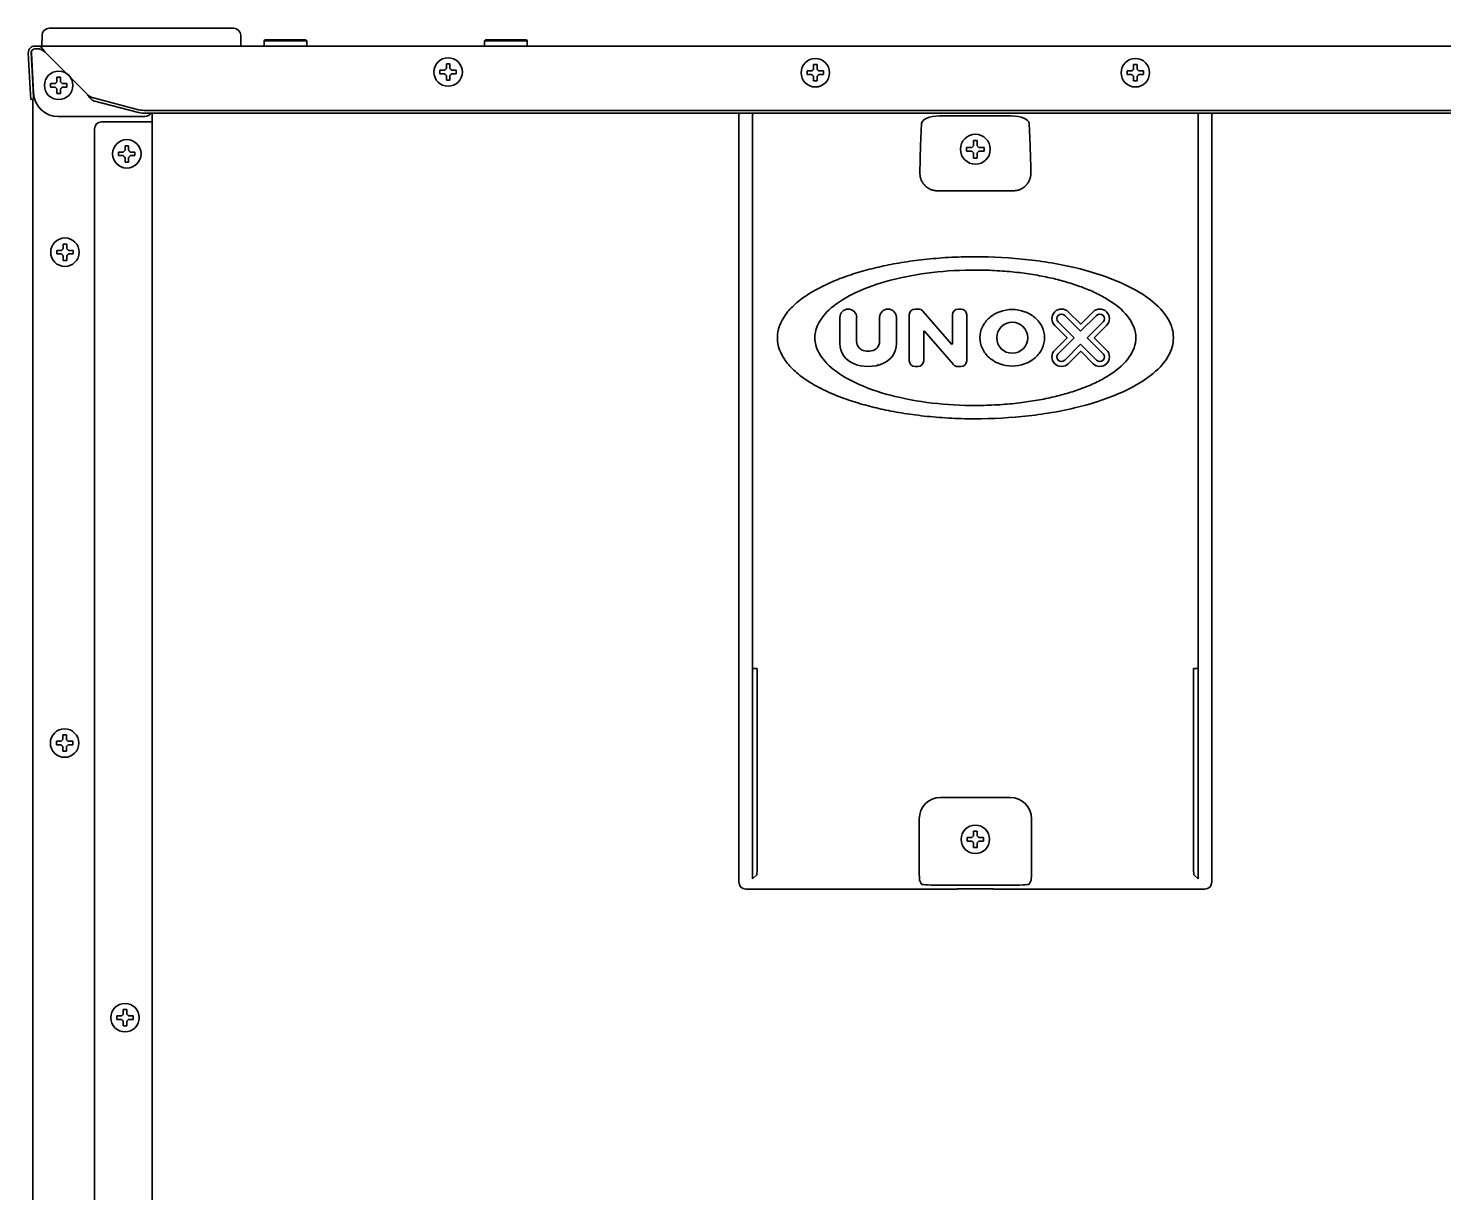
# Model space of a CAD drawing. Extents: x 6336 to 10269, y -393 to 3036.
# Drawn here: x 6336.3 to 6734.3, y 1598.2 to 1925.5 of the extents above; entities that cross this region are included whole.
import ezdxf

# ---------------------------------------------------------------- set-up
doc = ezdxf.new("R2010")
doc.units = 0
doc.header["$LTSCALE"] = 5
doc.layers.add('1', color=7, linetype='CONTINUOUS', true_color=0xffffff)

msp = doc.modelspace()

# ---------------------------------------------------------------- linework, layer by layer
at = {"layer": '1', "color": 7, "linetype": 'Continuous', "lineweight": 35}
for p, q in [((6340.07, 1920.53), (6340.13, 1923.56)), ((6342.13, 1925.53), (6347.12, 1925.53)), ((6347.12, 1925.53), (6389.02, 1925.53)), ((6389.02, 1925.53), (6394.02, 1925.53)), ((6396.02, 1923.56), (6396.07, 1920.53)), ((6336.81, 1908.52), (6336.28, 1918.63)), ((6337.07, 1918.67), (6337.6, 1908.56)), ((6337.13, 1918.67), (6337.72, 1907.37)), ((6338.07, 1920.53), (6339.07, 1920.53)), ((6339.07, 1919.73), (6338.07, 1919.73)), ((6339.34, 1920.53), (7085.8, 1920.53)), ((6341.07, 1918.73), (6352.89, 1906.91)), ((6402.82, 1922.28), (6402.57, 1922.03)), ((6414.57, 1922.03), (6402.57, 1922.03)), ((6402.57, 1922.03), (6402.57, 1920.53)), ((6414.32, 1922.28), (6402.82, 1922.28)), ((6414.57, 1922.03), (6414.32, 1922.28)), ((6414.57, 1920.53), (6414.57, 1922.03)), ((6464.82, 1922.28), (6464.57, 1922.03)), ((6476.57, 1922.03), (6464.57, 1922.03)), ((6464.57, 1922.03), (6464.57, 1920.53)), ((6476.32, 1922.28), (6464.82, 1922.28)), ((6476.57, 1922.03), (6476.32, 1922.28)), ((6476.57, 1920.53), (6476.57, 1922.03)), ((6453.82, 1915.53), (6454.32, 1915.53)), ((6454.32, 1915.53), (6454.82, 1915.53)), ((6344.32, 1911.78), (6344.82, 1911.78)), ((6344.82, 1911.78), (6345.32, 1911.78)), ((6454.32, 1910.93), (6453.82, 1910.93)), ((6454.82, 1910.93), (6454.32, 1910.93)), ((6555.27, 1913.03), (6555.27, 1913.53)), ((6555.27, 1912.53), (6555.27, 1913.03)), ((6559.87, 1913.53), (6559.87, 1913.03)), ((6559.87, 1913.03), (6559.87, 1912.53)), ((6645.27, 1913.03), (6645.27, 1913.53)), ((6645.27, 1912.53), (6645.27, 1913.03)), ((6649.87, 1913.53), (6649.87, 1913.03)), ((6649.87, 1913.03), (6649.87, 1912.53)), ((6336.96, 1905.53), (6336.81, 1908.52)), ((6337.57, 1909.15), (6337.57, 1910.18)), ((6337.6, 1908.56), (6337.76, 1905.57)), ((6344.82, 1907.18), (6344.32, 1907.18)), ((6345.32, 1907.18), (6344.82, 1907.18)), ((6337.76, 1905.57), (6336.96, 1905.53)), ((6337.57, 1374.13), (6337.57, 1905.55)), ((6354.56, 1905.94), (6367.3, 1902.64)), ((6367.3, 1901.87), (6354.56, 1905.17)), ((6369.42, 1902.42), (7055.73, 1902.42)), ((6344.7, 1900.73), (6369.08, 1900.73)), ((6356.87, 1899.23), (6370.07, 1899.23)), ((6369.42, 1901.64), (7055.73, 1901.64)), ((6371.07, 1899.23), (6370.07, 1899.23)), ((6371.07, 1901.64), (6371.07, 1394.53)), ((6536.07, 1901.64), (6536.07, 1685.52)), ((6539.92, 1901.64), (6539.92, 1745.59)), ((6587.17, 1892.57), (6587.47, 1898.77)), ((6612.68, 1900.91), (6592.47, 1900.91)), ((6617.68, 1898.77), (6617.97, 1892.57)), ((6665.23, 1901.64), (6665.23, 1745.59)), ((6669.07, 1901.64), (6669.07, 1685.52)), ((6354.87, 1396.53), (6354.87, 1897.23)), ((6363.47, 1892.53), (6363.97, 1892.53)), ((6363.97, 1892.53), (6364.47, 1892.53)), ((6600.07, 1892.03), (6601.57, 1892.03)), ((6600.07, 1891.53), (6600.07, 1892.03)), ((6600.07, 1891.03), (6600.07, 1891.53)), ((6601.57, 1891.03), (6600.07, 1891.03)), ((6601.57, 1892.03), (6602.07, 1892.53)), ((6602.07, 1890.53), (6601.57, 1891.03)), ((6602.07, 1892.53), (6602.07, 1894.03)), ((6602.07, 1894.03), (6603.07, 1894.03)), ((6602.07, 1889.03), (6602.07, 1890.53)), ((6603.07, 1894.03), (6603.07, 1892.53)), ((6603.07, 1892.53), (6603.57, 1892.03)), ((6603.57, 1891.03), (6603.07, 1890.53)), ((6603.07, 1890.53), (6603.07, 1889.03)), ((6603.57, 1892.03), (6605.07, 1892.03)), ((6605.07, 1891.03), (6603.57, 1891.03)), ((6605.07, 1892.03), (6605.07, 1891.53)), ((6605.07, 1891.53), (6605.07, 1891.03)), ((6363.97, 1887.93), (6363.47, 1887.93)), ((6364.47, 1887.93), (6363.97, 1887.93)), ((6603.07, 1889.03), (6602.07, 1889.03)), ((6613.25, 1879.85), (6591.9, 1879.85)), ((6346.07, 1864.88), (6346.57, 1864.88)), ((6346.57, 1864.88), (6347.07, 1864.88)), ((6346.57, 1860.28), (6346.07, 1860.28)), ((6347.07, 1860.28), (6346.57, 1860.28)), ((6564.48, 1844.25), (6564.48, 1836.9)), ((6569.19, 1837.49), (6569.19, 1844.25)), ((6575.65, 1844.25), (6575.65, 1837.49)), ((6580.36, 1836.9), (6580.36, 1844.25)), ((6584, 1844.99), (6584, 1832.07)), ((6586.55, 1846.6), (6585.61, 1846.6)), ((6595.88, 1836.72), (6587.77, 1846.05)), ((6596.11, 1844.99), (6596.11, 1836.81)), ((6598.53, 1846.6), (6597.73, 1846.6)), ((6600.15, 1832.07), (6600.15, 1844.99)), ((6630.37, 1838.53), (6625.89, 1843)), ((6627.71, 1844.82), (6632.18, 1840.34)), ((6632.09, 1842.43), (6628.7, 1845.81)), ((6632.18, 1840.34), (6636.66, 1844.82)), ((6635.66, 1845.81), (6632.28, 1842.43)), ((6638.48, 1843), (6634, 1838.53)), ((6588.04, 1832.07), (6588.04, 1840.25)), ((6588.27, 1840.34), (6596.38, 1831.01)), ((6624.9, 1842.01), (6628.28, 1838.62)), ((6636.09, 1838.62), (6639.47, 1842.01)), ((6628.28, 1838.43), (6624.9, 1835.05)), ((6625.89, 1834.05), (6630.37, 1838.53)), ((6632.18, 1836.71), (6627.71, 1832.23)), ((6636.66, 1832.23), (6632.18, 1836.71)), ((6634, 1838.53), (6638.48, 1834.05)), ((6639.47, 1835.05), (6636.09, 1838.43)), ((6628.7, 1831.24), (6632.09, 1834.62)), ((6632.28, 1834.62), (6635.66, 1831.24)), ((6585.61, 1830.45), (6586.42, 1830.45)), ((6597.6, 1830.45), (6598.53, 1830.45)), ((6539.92, 1745.59), (6539.92, 1686.37)), ((6541.23, 1745.59), (6539.92, 1745.59)), ((6541.23, 1691.07), (6541.23, 1745.59)), ((6663.91, 1691.07), (6663.91, 1745.59)), ((6663.91, 1745.59), (6665.23, 1745.59)), ((6665.23, 1745.59), (6665.23, 1686.37)), ((6345.97, 1726.88), (6346.47, 1726.88)), ((6346.47, 1726.88), (6346.97, 1726.88)), ((6346.47, 1722.28), (6345.97, 1722.28)), ((6346.97, 1722.28), (6346.47, 1722.28)), ((6592.79, 1709.31), (6612.36, 1709.31)), ((6586.79, 1691.07), (6586.79, 1703.31)), ((6618.36, 1703.31), (6618.36, 1691.07)), ((6600.27, 1697.53), (6600.27, 1698.03)), ((6600.27, 1697.03), (6600.27, 1697.53)), ((6604.87, 1698.03), (6604.87, 1697.53)), ((6604.87, 1697.53), (6604.87, 1697.03)), ((6539.92, 1686.37), (6541.11, 1687.57)), ((6665.23, 1686.37), (6664.03, 1687.57)), ((6596.24, 1683.53), (6538.07, 1683.53)), ((6587.47, 1684.87), (6586.87, 1686.07)), ((6611.68, 1684.63), (6593.47, 1684.63)), ((6606.07, 1683.6), (6599.07, 1683.6)), ((6667.07, 1683.53), (6608.9, 1683.53)), ((6618.27, 1686.07), (6617.68, 1684.87)), ((6362.97, 1649.68), (6363.47, 1649.68)), ((6363.47, 1649.68), (6363.97, 1649.68)), ((6363.47, 1645.08), (6362.97, 1645.08)), ((6363.97, 1645.08), (6363.47, 1645.08))]:
    msp.add_line(p, q, dxfattribs=at)
for centre, radius in [((6454.32, 1913.23), 4), ((6557.57, 1913.03), 4), ((6647.57, 1913.03), 4), ((6344.82, 1909.48), 4), ((6363.97, 1890.23), 4), ((6346.57, 1862.58), 4), ((6612.94, 1838.53), 4.37), ((6346.47, 1724.58), 4), ((6602.57, 1697.53), 4), ((6363.47, 1647.38), 4)]:
    msp.add_circle(centre, radius, dxfattribs=at)
for centre, radius, start, end in [((6342.13, 1923.53), 2, 90, 179), ((6394.02, 1923.53), 2, 1, 90), ((6338.07, 1918.73), 1.8, 90, 183), ((6338.07, 1918.73), 1, 90, 183), ((6356.87, 1897.23), 2, 90, 180), ((6602.57, 1891.53), 4.2, 0, 180), ((6602.57, 1891.53), 4.2, 180, 0), ((6566.84, 1844.25), 2.36, 0, 180), ((6578.01, 1844.25), 2.36, 0, 180), ((6585.61, 1844.99), 1.62, 90, 180), ((6586.55, 1844.99), 1.62, 41, 90), ((6597.73, 1844.99), 1.62, 90, 180), ((6598.53, 1844.99), 1.62, 0, 90), ((6626.8, 1843.91), 2.69, 45, 225), ((6626.8, 1843.91), 1.29, 45, 225), ((6637.57, 1843.91), 2.69, 315, 135), ((6637.57, 1843.91), 1.29, 315, 135), ((6588.17, 1840.25), 0.135, 41, 180), ((6632.18, 1842.52), 0.135, 225, 315), ((6570.54, 1836.9), 6.06, 180, 246.4218), ((6571.88, 1837.49), 2.69, 180, 262.3377), ((6572.42, 1841.49), 6.73, 262.3377, 277.6623), ((6572.96, 1837.49), 2.69, 277.6623, 0), ((6574.31, 1836.9), 6.06, 293.5782, 0), ((6595.98, 1836.81), 0.135, 221, 0), ((6626.8, 1833.14), 2.69, 135, 315), ((6628.19, 1838.53), 0.135, 315, 45), ((6637.57, 1833.14), 2.69, 225, 45), ((6636.18, 1838.53), 0.135, 135, 225), ((6572.42, 1841.22), 10.77, 246.4218, 293.5782), ((6585.61, 1832.07), 1.62, 180, 270), ((6586.42, 1832.07), 1.62, 270, 0), ((6597.6, 1832.07), 1.62, 221, 270), ((6598.53, 1832.07), 1.62, 270, 0), ((6626.8, 1833.14), 1.29, 135, 315), ((6632.18, 1834.53), 0.135, 45, 135), ((6637.57, 1833.14), 1.29, 225, 45)]:
    msp.add_arc(centre, radius, start, end, dxfattribs=at)
for centre, major_axis, ratio, start_param, end_param in [((6338.13, 1918.73), (0.726, -0.689), 0.998716, 2.330656, 3.952529), ((6344.71, 1907.75), (-2.31, -6.64), 0.995739, 5.100498, 6.616119), ((6369.42, 1903.19), (-3, 0), 0.258819, 0.785398, 1.570796), ((6369.42, 1902.42), (3, 0), 0.258819, 3.926991, 4.712389), ((6369.07, 1902.73), (-1.42, 1.42), 0.992433, 2.359993, 3.356901), ((6592.47, 1898.73), (-5, 0), 0.436764, 4.712389, 6.265732), ((6612.68, 1898.73), (-5, 0), 0.436764, 3.159046, 4.712389), ((6587.35, 1865.32), (0, 29), 0.017455, 0.349066, 0.828488), ((6617.8, 1865.32), (0, 29), 0.017455, 5.454697, 5.934119), ((6592.79, 1703.31), (-4.24, 4.24), 0.999594, 5.497939, 7.068431), ((6612.36, 1703.31), (4.24, 4.24), 0.999594, 5.497939, 7.068431), ((6586.87, 1691.07), (0, 5), 0.017455, 1.570796, 3.106686), ((6618.27, 1691.07), (0, 5), 0.017455, 3.176499, 4.712389), ((6664.04, 1691.07), (0, 3.5), 0.034921, 1.570796, 3.106686), ((6538.07, 1685.53), (-1.42, -1.42), 0.998783, 5.498396, 7.067974), ((6593.47, 1684.88), (-6, 0), 0.040741, 0.017453, 1.570796), ((6596.24, 1683.58), (-1.5, 0), 0.034921, 1.570796, 2.801756), ((6599.07, 1683.54), (-1.5, 0), 0.034921, 4.712389, 5.943348), ((6606.07, 1683.54), (-1.5, 0), 0.034921, 3.48143, 4.712389), ((6608.9, 1683.58), (-1.5, 0), 0.034921, 0.339837, 1.570796), ((6611.68, 1684.88), (-6, 0), 0.040741, 1.570796, 3.124139), ((6667.07, 1685.53), (-1.42, 1.42), 0.998783, 2.356803, 3.926382)]:
    msp.add_ellipse(centre, major_axis=major_axis, ratio=ratio, start_param=start_param, end_param=end_param, dxfattribs=at)
at = {"layer": '1', "color": 7, "linetype": 'Continuous', "lineweight": 35, "extrusion": (0, 0, -1)}
msp.add_ellipse((6541.11, 1691.07), major_axis=(0, 3.5), ratio=0.034921, start_param=1.570796, end_param=3.106686, dxfattribs=at)
at = {"layer": '1', "color": 7, "linetype": 'Continuous', "lineweight": 35}
for points in [[(6339.34, 1920.53), (6339.25, 1920.53), (6339.16, 1920.53), (6339.07, 1920.53)], [(6339.07, 1919.73), (6339.16, 1919.73), (6339.25, 1919.73), (6339.34, 1919.73)], [(6453.82, 1914.23), (6453.82, 1914.28), (6453.82, 1914.39), (6453.82, 1914.55), (6453.82, 1914.71), (6453.82, 1914.86), (6453.82, 1915.02), (6453.82, 1915.17), (6453.82, 1915.34), (6453.82, 1915.46), (6453.82, 1915.53)], [(6557.07, 1914.03), (6557.07, 1914.08), (6557.07, 1914.19), (6557.07, 1914.35), (6557.07, 1914.51), (6557.07, 1914.66), (6557.07, 1914.82), (6557.07, 1914.97), (6557.07, 1915.14), (6557.07, 1915.26), (6557.07, 1915.33)], [(6557.07, 1915.33), (6557.24, 1915.33), (6557.57, 1915.33), (6557.91, 1915.33), (6558.07, 1915.33)], [(6647.07, 1914.03), (6647.07, 1914.08), (6647.07, 1914.19), (6647.07, 1914.35), (6647.07, 1914.51), (6647.07, 1914.66), (6647.07, 1914.82), (6647.07, 1914.97), (6647.07, 1915.14), (6647.07, 1915.26), (6647.07, 1915.33)], [(6647.07, 1915.33), (6647.24, 1915.33), (6647.57, 1915.33), (6647.91, 1915.33), (6648.07, 1915.33)], [(6343.82, 1909.98), (6343.85, 1910), (6343.9, 1910.05), (6343.97, 1910.13), (6344.05, 1910.2), (6344.12, 1910.27), (6344.18, 1910.34), (6344.25, 1910.41), (6344.3, 1910.45), (6344.32, 1910.48)], [(6344.32, 1910.48), (6344.32, 1910.53), (6344.32, 1910.64), (6344.32, 1910.8), (6344.32, 1910.96), (6344.32, 1911.11), (6344.32, 1911.27), (6344.32, 1911.42), (6344.32, 1911.59), (6344.32, 1911.71), (6344.32, 1911.78)], [(6345.32, 1910.48), (6345.35, 1910.45), (6345.39, 1910.4), (6345.47, 1910.33), (6345.54, 1910.26), (6345.61, 1910.19), (6345.68, 1910.12), (6345.75, 1910.05), (6345.8, 1910), (6345.82, 1909.98)], [(6452.02, 1912.73), (6452.02, 1912.89), (6452.02, 1913.23), (6452.02, 1913.56), (6452.02, 1913.73)], [(6453.32, 1912.73), (6453.27, 1912.73), (6453.16, 1912.73), (6453, 1912.73), (6452.84, 1912.73), (6452.68, 1912.73), (6452.53, 1912.73), (6452.38, 1912.73), (6452.21, 1912.73), (6452.09, 1912.73), (6452.02, 1912.73)], [(6453.32, 1913.73), (6453.35, 1913.75), (6453.4, 1913.8), (6453.47, 1913.88), (6453.55, 1913.95), (6453.62, 1914.02), (6453.68, 1914.09), (6453.75, 1914.16), (6453.8, 1914.2), (6453.82, 1914.23)], [(6453.82, 1912.23), (6453.8, 1912.25), (6453.75, 1912.3), (6453.68, 1912.37), (6453.61, 1912.44), (6453.54, 1912.51), (6453.47, 1912.58), (6453.39, 1912.65), (6453.35, 1912.7), (6453.32, 1912.73)], [(6454.82, 1914.23), (6454.85, 1914.2), (6454.89, 1914.15), (6454.97, 1914.08), (6455.04, 1914.01), (6455.11, 1913.94), (6455.18, 1913.87), (6455.25, 1913.8), (6455.3, 1913.75), (6455.32, 1913.73)], [(6455.32, 1912.73), (6455.3, 1912.7), (6455.25, 1912.65), (6455.17, 1912.58), (6455.1, 1912.5), (6455.03, 1912.43), (6454.96, 1912.36), (6454.89, 1912.3), (6454.85, 1912.25), (6454.82, 1912.23)], [(6454.82, 1912.23), (6454.82, 1912.17), (6454.82, 1912.06), (6454.82, 1911.9), (6454.82, 1911.74), (6454.82, 1911.59), (6454.82, 1911.44), (6454.82, 1911.28), (6454.82, 1911.11), (6454.82, 1910.99), (6454.82, 1910.93)], [(6455.32, 1913.73), (6455.38, 1913.73), (6455.49, 1913.73), (6455.65, 1913.73), (6455.81, 1913.73), (6455.96, 1913.73), (6456.11, 1913.73), (6456.27, 1913.73), (6456.44, 1913.73), (6456.56, 1913.73), (6456.62, 1913.73)], [(6456.62, 1913.73), (6456.62, 1913.56), (6456.62, 1913.23), (6456.62, 1912.89), (6456.62, 1912.73)], [(6556.57, 1912.53), (6556.52, 1912.53), (6556.41, 1912.53), (6556.25, 1912.53), (6556.09, 1912.53), (6555.93, 1912.53), (6555.78, 1912.53), (6555.63, 1912.53), (6555.46, 1912.53), (6555.34, 1912.53), (6555.27, 1912.53)], [(6556.57, 1913.53), (6556.6, 1913.55), (6556.64, 1913.6), (6556.72, 1913.67), (6556.79, 1913.74), (6556.86, 1913.81), (6556.93, 1913.88), (6557, 1913.95), (6557.05, 1914), (6557.07, 1914.03)], [(6557.07, 1912.03), (6557.05, 1912.05), (6557, 1912.1), (6556.92, 1912.18), (6556.85, 1912.25), (6556.78, 1912.32), (6556.71, 1912.39), (6556.64, 1912.46), (6556.6, 1912.5), (6556.57, 1912.53)], [(6558.07, 1910.73), (6557.91, 1910.73), (6557.57, 1910.73), (6557.24, 1910.73), (6557.07, 1910.73)], [(6558.07, 1914.03), (6558.1, 1914), (6558.15, 1913.95), (6558.22, 1913.88), (6558.3, 1913.8), (6558.37, 1913.73), (6558.43, 1913.66), (6558.5, 1913.6), (6558.55, 1913.55), (6558.57, 1913.53)], [(6558.57, 1912.53), (6558.55, 1912.5), (6558.5, 1912.45), (6558.43, 1912.38), (6558.36, 1912.31), (6558.29, 1912.24), (6558.22, 1912.17), (6558.14, 1912.1), (6558.1, 1912.05), (6558.07, 1912.03)], [(6558.07, 1912.03), (6558.07, 1911.97), (6558.07, 1911.86), (6558.07, 1911.7), (6558.07, 1911.54), (6558.07, 1911.39), (6558.07, 1911.24), (6558.07, 1911.08), (6558.07, 1910.91), (6558.07, 1910.79), (6558.07, 1910.73)], [(6558.57, 1913.53), (6558.63, 1913.53), (6558.74, 1913.53), (6558.9, 1913.53), (6559.06, 1913.53), (6559.21, 1913.53), (6559.36, 1913.53), (6559.52, 1913.53), (6559.69, 1913.53), (6559.81, 1913.53), (6559.87, 1913.53)], [(6646.57, 1912.53), (6646.52, 1912.53), (6646.41, 1912.53), (6646.25, 1912.53), (6646.09, 1912.53), (6645.93, 1912.53), (6645.78, 1912.53), (6645.63, 1912.53), (6645.46, 1912.53), (6645.34, 1912.53), (6645.27, 1912.53)], [(6646.57, 1913.53), (6646.6, 1913.55), (6646.64, 1913.6), (6646.72, 1913.67), (6646.79, 1913.74), (6646.86, 1913.81), (6646.93, 1913.88), (6647, 1913.95), (6647.05, 1914), (6647.07, 1914.03)], [(6647.07, 1912.03), (6647.05, 1912.05), (6647, 1912.1), (6646.92, 1912.18), (6646.85, 1912.25), (6646.78, 1912.32), (6646.71, 1912.39), (6646.64, 1912.46), (6646.6, 1912.5), (6646.57, 1912.53)], [(6648.07, 1910.73), (6647.91, 1910.73), (6647.57, 1910.73), (6647.24, 1910.73), (6647.07, 1910.73)], [(6648.07, 1914.03), (6648.1, 1914), (6648.15, 1913.95), (6648.22, 1913.88), (6648.3, 1913.8), (6648.37, 1913.73), (6648.43, 1913.66), (6648.5, 1913.6), (6648.55, 1913.55), (6648.57, 1913.53)], [(6648.57, 1912.53), (6648.55, 1912.5), (6648.5, 1912.45), (6648.43, 1912.38), (6648.36, 1912.31), (6648.29, 1912.24), (6648.22, 1912.17), (6648.14, 1912.1), (6648.1, 1912.05), (6648.07, 1912.03)], [(6648.07, 1912.03), (6648.07, 1911.97), (6648.07, 1911.86), (6648.07, 1911.7), (6648.07, 1911.54), (6648.07, 1911.39), (6648.07, 1911.24), (6648.07, 1911.08), (6648.07, 1910.91), (6648.07, 1910.79), (6648.07, 1910.73)], [(6648.57, 1913.53), (6648.63, 1913.53), (6648.74, 1913.53), (6648.9, 1913.53), (6649.06, 1913.53), (6649.21, 1913.53), (6649.36, 1913.53), (6649.52, 1913.53), (6649.69, 1913.53), (6649.81, 1913.53), (6649.87, 1913.53)], [(6342.52, 1908.98), (6342.52, 1909.14), (6342.52, 1909.48), (6342.52, 1909.81), (6342.52, 1909.98)], [(6343.82, 1908.98), (6343.77, 1908.98), (6343.66, 1908.98), (6343.5, 1908.98), (6343.34, 1908.98), (6343.18, 1908.98), (6343.03, 1908.98), (6342.88, 1908.98), (6342.71, 1908.98), (6342.59, 1908.98), (6342.52, 1908.98)], [(6344.32, 1908.48), (6344.3, 1908.5), (6344.25, 1908.55), (6344.18, 1908.62), (6344.11, 1908.69), (6344.04, 1908.76), (6343.97, 1908.83), (6343.89, 1908.9), (6343.85, 1908.95), (6343.82, 1908.98)], [(6345.82, 1908.98), (6345.8, 1908.95), (6345.75, 1908.9), (6345.67, 1908.83), (6345.6, 1908.75), (6345.53, 1908.68), (6345.46, 1908.61), (6345.39, 1908.55), (6345.35, 1908.5), (6345.32, 1908.48)], [(6345.32, 1908.48), (6345.32, 1908.42), (6345.32, 1908.31), (6345.32, 1908.15), (6345.32, 1907.99), (6345.32, 1907.84), (6345.32, 1907.69), (6345.32, 1907.53), (6345.32, 1907.36), (6345.32, 1907.24), (6345.32, 1907.18)], [(6345.82, 1909.98), (6345.88, 1909.98), (6345.99, 1909.98), (6346.15, 1909.98), (6346.31, 1909.98), (6346.46, 1909.98), (6346.61, 1909.98), (6346.77, 1909.98), (6346.94, 1909.98), (6347.06, 1909.98), (6347.12, 1909.98)], [(6347.12, 1909.98), (6347.12, 1909.81), (6347.12, 1909.48), (6347.12, 1909.14), (6347.12, 1908.98)], [(6361.67, 1889.73), (6361.67, 1889.89), (6361.67, 1890.23), (6361.67, 1890.56), (6361.67, 1890.73)], [(6362.97, 1890.73), (6363, 1890.75), (6363.05, 1890.8), (6363.12, 1890.88), (6363.2, 1890.95), (6363.27, 1891.02), (6363.33, 1891.09), (6363.4, 1891.16), (6363.45, 1891.2), (6363.47, 1891.23)], [(6363.47, 1891.23), (6363.47, 1891.28), (6363.47, 1891.39), (6363.47, 1891.55), (6363.47, 1891.71), (6363.47, 1891.86), (6363.47, 1892.02), (6363.47, 1892.17), (6363.47, 1892.34), (6363.47, 1892.46), (6363.47, 1892.53)], [(6364.47, 1891.23), (6364.5, 1891.2), (6364.54, 1891.15), (6364.62, 1891.08), (6364.69, 1891.01), (6364.76, 1890.94), (6364.83, 1890.87), (6364.9, 1890.8), (6364.95, 1890.75), (6364.97, 1890.73)], [(6364.97, 1890.73), (6365.03, 1890.73), (6365.14, 1890.73), (6365.3, 1890.73), (6365.46, 1890.73), (6365.61, 1890.73), (6365.76, 1890.73), (6365.92, 1890.73), (6366.09, 1890.73), (6366.21, 1890.73), (6366.27, 1890.73)], [(6366.27, 1890.73), (6366.27, 1890.56), (6366.27, 1890.23), (6366.27, 1889.89), (6366.27, 1889.73)], [(6362.97, 1889.73), (6362.92, 1889.73), (6362.81, 1889.73), (6362.65, 1889.73), (6362.49, 1889.73), (6362.33, 1889.73), (6362.18, 1889.73), (6362.03, 1889.73), (6361.86, 1889.73), (6361.74, 1889.73), (6361.67, 1889.73)], [(6363.47, 1889.23), (6363.45, 1889.25), (6363.4, 1889.3), (6363.33, 1889.37), (6363.26, 1889.44), (6363.19, 1889.51), (6363.12, 1889.58), (6363.04, 1889.65), (6363, 1889.7), (6362.97, 1889.73)], [(6364.97, 1889.73), (6364.95, 1889.7), (6364.9, 1889.65), (6364.82, 1889.58), (6364.75, 1889.5), (6364.68, 1889.43), (6364.61, 1889.36), (6364.54, 1889.3), (6364.5, 1889.25), (6364.47, 1889.23)], [(6364.47, 1889.23), (6364.47, 1889.17), (6364.47, 1889.06), (6364.47, 1888.9), (6364.47, 1888.74), (6364.47, 1888.59), (6364.47, 1888.44), (6364.47, 1888.28), (6364.47, 1888.11), (6364.47, 1887.99), (6364.47, 1887.93)], [(6344.27, 1862.08), (6344.27, 1862.24), (6344.27, 1862.58), (6344.27, 1862.91), (6344.27, 1863.08)], [(6345.57, 1863.08), (6345.6, 1863.1), (6345.65, 1863.15), (6345.72, 1863.23), (6345.8, 1863.3), (6345.87, 1863.37), (6345.93, 1863.44), (6346, 1863.51), (6346.05, 1863.55), (6346.07, 1863.58)], [(6346.07, 1863.58), (6346.07, 1863.63), (6346.07, 1863.74), (6346.07, 1863.9), (6346.07, 1864.06), (6346.07, 1864.21), (6346.07, 1864.37), (6346.07, 1864.52), (6346.07, 1864.69), (6346.07, 1864.81), (6346.07, 1864.88)], [(6347.07, 1863.58), (6347.1, 1863.55), (6347.14, 1863.5), (6347.22, 1863.43), (6347.29, 1863.36), (6347.36, 1863.29), (6347.43, 1863.22), (6347.5, 1863.15), (6347.55, 1863.1), (6347.57, 1863.08)], [(6347.57, 1863.08), (6347.63, 1863.08), (6347.74, 1863.08), (6347.9, 1863.08), (6348.06, 1863.08), (6348.21, 1863.08), (6348.36, 1863.08), (6348.52, 1863.08), (6348.69, 1863.08), (6348.81, 1863.08), (6348.87, 1863.08)], [(6348.87, 1863.08), (6348.87, 1862.91), (6348.87, 1862.58), (6348.87, 1862.24), (6348.87, 1862.08)], [(6345.57, 1862.08), (6345.52, 1862.08), (6345.41, 1862.08), (6345.25, 1862.08), (6345.09, 1862.08), (6344.93, 1862.08), (6344.78, 1862.08), (6344.63, 1862.08), (6344.46, 1862.08), (6344.34, 1862.08), (6344.27, 1862.08)], [(6346.07, 1861.58), (6346.05, 1861.6), (6346, 1861.65), (6345.93, 1861.72), (6345.86, 1861.79), (6345.79, 1861.86), (6345.72, 1861.93), (6345.64, 1862), (6345.6, 1862.05), (6345.57, 1862.08)], [(6347.57, 1862.08), (6347.55, 1862.05), (6347.5, 1862), (6347.42, 1861.93), (6347.35, 1861.85), (6347.28, 1861.78), (6347.21, 1861.71), (6347.14, 1861.65), (6347.1, 1861.6), (6347.07, 1861.58)], [(6347.07, 1861.58), (6347.07, 1861.52), (6347.07, 1861.41), (6347.07, 1861.25), (6347.07, 1861.09), (6347.07, 1860.94), (6347.07, 1860.79), (6347.07, 1860.63), (6347.07, 1860.46), (6347.07, 1860.34), (6347.07, 1860.28)], [(6344.17, 1724.08), (6344.17, 1724.24), (6344.17, 1724.58), (6344.17, 1724.91), (6344.17, 1725.08)], [(6345.47, 1724.08), (6345.42, 1724.08), (6345.31, 1724.08), (6345.15, 1724.08), (6344.99, 1724.08), (6344.83, 1724.08), (6344.68, 1724.08), (6344.53, 1724.08), (6344.36, 1724.08), (6344.24, 1724.08), (6344.17, 1724.08)], [(6345.47, 1725.08), (6345.5, 1725.1), (6345.55, 1725.15), (6345.62, 1725.23), (6345.7, 1725.3), (6345.77, 1725.37), (6345.83, 1725.44), (6345.9, 1725.51), (6345.95, 1725.55), (6345.97, 1725.58)], [(6345.97, 1723.58), (6345.95, 1723.6), (6345.9, 1723.65), (6345.83, 1723.72), (6345.76, 1723.79), (6345.69, 1723.86), (6345.62, 1723.93), (6345.54, 1724), (6345.5, 1724.05), (6345.47, 1724.08)], [(6345.97, 1725.58), (6345.97, 1725.63), (6345.97, 1725.74), (6345.97, 1725.9), (6345.97, 1726.06), (6345.97, 1726.21), (6345.97, 1726.37), (6345.97, 1726.52), (6345.97, 1726.69), (6345.97, 1726.81), (6345.97, 1726.88)], [(6346.97, 1725.58), (6347, 1725.55), (6347.04, 1725.5), (6347.12, 1725.43), (6347.19, 1725.36), (6347.26, 1725.29), (6347.33, 1725.22), (6347.4, 1725.15), (6347.45, 1725.1), (6347.47, 1725.08)], [(6347.47, 1724.08), (6347.45, 1724.05), (6347.4, 1724), (6347.32, 1723.93), (6347.25, 1723.85), (6347.18, 1723.78), (6347.11, 1723.71), (6347.04, 1723.65), (6347, 1723.6), (6346.97, 1723.58)], [(6346.97, 1723.58), (6346.97, 1723.52), (6346.97, 1723.41), (6346.97, 1723.25), (6346.97, 1723.09), (6346.97, 1722.94), (6346.97, 1722.79), (6346.97, 1722.63), (6346.97, 1722.46), (6346.97, 1722.34), (6346.97, 1722.28)], [(6347.47, 1725.08), (6347.53, 1725.08), (6347.64, 1725.08), (6347.8, 1725.08), (6347.96, 1725.08), (6348.11, 1725.08), (6348.26, 1725.08), (6348.42, 1725.08), (6348.59, 1725.08), (6348.71, 1725.08), (6348.77, 1725.08)], [(6348.77, 1725.08), (6348.77, 1724.91), (6348.77, 1724.58), (6348.77, 1724.24), (6348.77, 1724.08)], [(6602.07, 1698.53), (6602.07, 1698.58), (6602.07, 1698.69), (6602.07, 1698.85), (6602.07, 1699.01), (6602.07, 1699.16), (6602.07, 1699.32), (6602.07, 1699.47), (6602.07, 1699.64), (6602.07, 1699.76), (6602.07, 1699.83)], [(6602.07, 1699.83), (6602.24, 1699.83), (6602.57, 1699.83), (6602.91, 1699.83), (6603.07, 1699.83)], [(6601.57, 1697.03), (6601.52, 1697.03), (6601.41, 1697.03), (6601.25, 1697.03), (6601.09, 1697.03), (6600.93, 1697.03), (6600.78, 1697.03), (6600.63, 1697.03), (6600.46, 1697.03), (6600.34, 1697.03), (6600.27, 1697.03)], [(6601.57, 1698.03), (6601.6, 1698.05), (6601.64, 1698.1), (6601.72, 1698.17), (6601.79, 1698.24), (6601.86, 1698.31), (6601.93, 1698.38), (6602, 1698.45), (6602.05, 1698.5), (6602.07, 1698.53)], [(6602.07, 1696.53), (6602.05, 1696.55), (6602, 1696.6), (6601.92, 1696.68), (6601.85, 1696.75), (6601.78, 1696.82), (6601.71, 1696.89), (6601.64, 1696.96), (6601.6, 1697), (6601.57, 1697.03)], [(6603.07, 1698.53), (6603.1, 1698.5), (6603.15, 1698.45), (6603.22, 1698.38), (6603.3, 1698.3), (6603.37, 1698.23), (6603.43, 1698.16), (6603.5, 1698.1), (6603.55, 1698.05), (6603.57, 1698.03)], [(6603.57, 1697.03), (6603.55, 1697), (6603.5, 1696.95), (6603.43, 1696.88), (6603.36, 1696.81), (6603.29, 1696.74), (6603.22, 1696.67), (6603.14, 1696.6), (6603.1, 1696.55), (6603.07, 1696.53)], [(6603.07, 1696.53), (6603.07, 1696.47), (6603.07, 1696.36), (6603.07, 1696.2), (6603.07, 1696.04), (6603.07, 1695.89), (6603.07, 1695.74), (6603.07, 1695.58), (6603.07, 1695.41), (6603.07, 1695.29), (6603.07, 1695.23)], [(6603.57, 1698.03), (6603.63, 1698.03), (6603.74, 1698.03), (6603.9, 1698.03), (6604.06, 1698.03), (6604.21, 1698.03), (6604.36, 1698.03), (6604.52, 1698.03), (6604.69, 1698.03), (6604.81, 1698.03), (6604.87, 1698.03)], [(6603.07, 1695.23), (6602.91, 1695.23), (6602.57, 1695.23), (6602.24, 1695.23), (6602.07, 1695.23)], [(6361.17, 1646.88), (6361.17, 1647.04), (6361.17, 1647.38), (6361.17, 1647.71), (6361.17, 1647.88)], [(6362.47, 1647.88), (6362.5, 1647.9), (6362.55, 1647.95), (6362.62, 1648.03), (6362.7, 1648.1), (6362.77, 1648.17), (6362.83, 1648.24), (6362.9, 1648.31), (6362.95, 1648.35), (6362.97, 1648.38)], [(6362.97, 1648.38), (6362.97, 1648.43), (6362.97, 1648.54), (6362.97, 1648.7), (6362.97, 1648.86), (6362.97, 1649.01), (6362.97, 1649.17), (6362.97, 1649.32), (6362.97, 1649.49), (6362.97, 1649.61), (6362.97, 1649.68)], [(6363.97, 1648.38), (6364, 1648.35), (6364.04, 1648.3), (6364.12, 1648.23), (6364.19, 1648.16), (6364.26, 1648.09), (6364.33, 1648.02), (6364.4, 1647.95), (6364.45, 1647.9), (6364.47, 1647.88)], [(6364.47, 1647.88), (6364.53, 1647.88), (6364.64, 1647.88), (6364.8, 1647.88), (6364.96, 1647.88), (6365.11, 1647.88), (6365.26, 1647.88), (6365.42, 1647.88), (6365.59, 1647.88), (6365.71, 1647.88), (6365.77, 1647.88)], [(6365.77, 1647.88), (6365.77, 1647.71), (6365.77, 1647.38), (6365.77, 1647.04), (6365.77, 1646.88)], [(6362.47, 1646.88), (6362.42, 1646.88), (6362.31, 1646.88), (6362.15, 1646.88), (6361.99, 1646.88), (6361.83, 1646.88), (6361.68, 1646.88), (6361.53, 1646.88), (6361.36, 1646.88), (6361.24, 1646.88), (6361.17, 1646.88)], [(6362.97, 1646.38), (6362.95, 1646.4), (6362.9, 1646.45), (6362.83, 1646.52), (6362.76, 1646.59), (6362.69, 1646.66), (6362.62, 1646.73), (6362.54, 1646.8), (6362.5, 1646.85), (6362.47, 1646.88)], [(6364.47, 1646.88), (6364.45, 1646.85), (6364.4, 1646.8), (6364.32, 1646.73), (6364.25, 1646.65), (6364.18, 1646.58), (6364.11, 1646.51), (6364.04, 1646.45), (6364, 1646.4), (6363.97, 1646.38)], [(6363.97, 1646.38), (6363.97, 1646.32), (6363.97, 1646.21), (6363.97, 1646.05), (6363.97, 1645.89), (6363.97, 1645.74), (6363.97, 1645.59), (6363.97, 1645.43), (6363.97, 1645.26), (6363.97, 1645.14), (6363.97, 1645.08)]]:
    msp.add_open_spline(points, degree=3, dxfattribs=at)
for points, knots in [([(6339.34, 1920.53), (6339.38, 1920.53), (6339.42, 1920.52), (6339.48, 1920.49), (6339.5, 1920.47), (6339.54, 1920.45), (6339.55, 1920.45), (6339.57, 1920.43), (6339.59, 1920.42), (6339.65, 1920.38), (6339.71, 1920.33), (6339.82, 1920.23), (6339.88, 1920.17), (6339.95, 1920.11)], [0, 0, 0, 0, 0.25, 0.25, 0.375, 0.375, 0.4375, 0.4375, 0.5, 0.5, 0.75, 0.75, 1, 1, 1, 1]), ([(6339.95, 1919.5), (6339.89, 1919.53), (6339.83, 1919.56), (6339.72, 1919.61), (6339.67, 1919.64), (6339.6, 1919.66), (6339.59, 1919.67), (6339.56, 1919.68), (6339.53, 1919.69), (6339.49, 1919.7), (6339.42, 1919.72), (6339.38, 1919.73), (6339.34, 1919.73)], [0, 0, 0, 0, 0.25, 0.25, 0.5, 0.5, 0.5625, 0.5625, 0.625, 0.75, 0.75, 1, 1, 1, 1]), ([(6339.95, 1920.11), (6340.05, 1920.03), (6340.14, 1919.93), (6340.28, 1919.78), (6340.33, 1919.72), (6340.4, 1919.64), (6340.42, 1919.61), (6340.47, 1919.55), (6340.49, 1919.52), (6340.61, 1919.37), (6340.7, 1919.25), (6340.84, 1919.06), (6340.89, 1918.99), (6340.96, 1918.89), (6340.98, 1918.86), (6341.03, 1918.79), (6341.05, 1918.76), (6341.07, 1918.73)], [0, 0, 0, 0, 0.25, 0.25, 0.375, 0.375, 0.4375, 0.4375, 0.5, 0.5, 0.75, 0.75, 0.875, 0.875, 0.9375, 0.9375, 1, 1, 1, 1]), ([(6341.07, 1918.73), (6341.03, 1918.76), (6340.98, 1918.8), (6340.89, 1918.87), (6340.79, 1918.95), (6340.7, 1919.02), (6340.63, 1919.07), (6340.61, 1919.08), (6340.56, 1919.12), (6340.54, 1919.14), (6340.47, 1919.19), (6340.42, 1919.22), (6340.33, 1919.28), (6340.28, 1919.31), (6340.14, 1919.4), (6340.05, 1919.45), (6339.95, 1919.5)], [0, 0, 0, 0, 0.125, 0.125, 0.25, 0.375, 0.375, 0.4375, 0.4375, 0.5, 0.5, 0.625, 0.625, 0.75, 0.75, 1, 1, 1, 1]), ([(6454.82, 1915.53), (6454.82, 1915.32), (6454.82, 1915.11), (6454.82, 1914.79), (6454.82, 1914.68), (6454.82, 1914.45), (6454.82, 1914.34), (6454.82, 1914.23)], [0, 0, 0, 0, 0.5, 0.5, 0.75, 0.75, 1, 1, 1, 1]), ([(6558.07, 1915.33), (6558.07, 1915.12), (6558.07, 1914.91), (6558.07, 1914.59), (6558.07, 1914.48), (6558.07, 1914.25), (6558.07, 1914.14), (6558.07, 1914.03)], [0, 0, 0, 0, 0.5, 0.5, 0.75, 0.75, 1, 1, 1, 1]), ([(6648.07, 1915.33), (6648.07, 1915.12), (6648.07, 1914.91), (6648.07, 1914.59), (6648.07, 1914.48), (6648.07, 1914.25), (6648.07, 1914.14), (6648.07, 1914.03)], [0, 0, 0, 0, 0.5, 0.5, 0.75, 0.75, 1, 1, 1, 1]), ([(6345.32, 1911.78), (6345.32, 1911.57), (6345.32, 1911.36), (6345.32, 1911.04), (6345.32, 1910.93), (6345.32, 1910.7), (6345.32, 1910.59), (6345.32, 1910.48)], [0, 0, 0, 0, 0.5, 0.5, 0.75, 0.75, 1, 1, 1, 1]), ([(6452.02, 1913.73), (6452.23, 1913.73), (6452.44, 1913.73), (6452.76, 1913.73), (6452.87, 1913.73), (6453.09, 1913.73), (6453.21, 1913.73), (6453.32, 1913.73)], [0, 0, 0, 0, 0.5, 0.5, 0.75, 0.75, 1, 1, 1, 1]), ([(6453.82, 1910.93), (6453.82, 1911.13), (6453.82, 1911.34), (6453.82, 1911.66), (6453.82, 1911.77), (6453.82, 1912), (6453.82, 1912.11), (6453.82, 1912.23)], [0, 0, 0, 0, 0.5, 0.5, 0.75, 0.75, 1, 1, 1, 1]), ([(6456.62, 1912.73), (6456.42, 1912.73), (6456.21, 1912.73), (6455.89, 1912.73), (6455.78, 1912.73), (6455.55, 1912.73), (6455.44, 1912.73), (6455.32, 1912.73)], [0, 0, 0, 0, 0.5, 0.5, 0.75, 0.75, 1, 1, 1, 1]), ([(6555.27, 1913.53), (6555.48, 1913.53), (6555.69, 1913.53), (6556.01, 1913.53), (6556.12, 1913.53), (6556.34, 1913.53), (6556.46, 1913.53), (6556.57, 1913.53)], [0, 0, 0, 0, 0.5, 0.5, 0.75, 0.75, 1, 1, 1, 1]), ([(6557.07, 1910.73), (6557.07, 1910.93), (6557.07, 1911.14), (6557.07, 1911.46), (6557.07, 1911.57), (6557.07, 1911.8), (6557.07, 1911.91), (6557.07, 1912.03)], [0, 0, 0, 0, 0.5, 0.5, 0.75, 0.75, 1, 1, 1, 1]), ([(6559.87, 1912.53), (6559.67, 1912.53), (6559.46, 1912.53), (6559.14, 1912.53), (6559.03, 1912.53), (6558.8, 1912.53), (6558.69, 1912.53), (6558.57, 1912.53)], [0, 0, 0, 0, 0.5, 0.5, 0.75, 0.75, 1, 1, 1, 1]), ([(6645.27, 1913.53), (6645.48, 1913.53), (6645.69, 1913.53), (6646.01, 1913.53), (6646.12, 1913.53), (6646.34, 1913.53), (6646.46, 1913.53), (6646.57, 1913.53)], [0, 0, 0, 0, 0.5, 0.5, 0.75, 0.75, 1, 1, 1, 1]), ([(6647.07, 1910.73), (6647.07, 1910.93), (6647.07, 1911.14), (6647.07, 1911.46), (6647.07, 1911.57), (6647.07, 1911.8), (6647.07, 1911.91), (6647.07, 1912.03)], [0, 0, 0, 0, 0.5, 0.5, 0.75, 0.75, 1, 1, 1, 1]), ([(6649.87, 1912.53), (6649.67, 1912.53), (6649.46, 1912.53), (6649.14, 1912.53), (6649.03, 1912.53), (6648.8, 1912.53), (6648.69, 1912.53), (6648.57, 1912.53)], [0, 0, 0, 0, 0.5, 0.5, 0.75, 0.75, 1, 1, 1, 1]), ([(6342.52, 1909.98), (6342.73, 1909.98), (6342.94, 1909.98), (6343.26, 1909.98), (6343.37, 1909.98), (6343.59, 1909.98), (6343.71, 1909.98), (6343.82, 1909.98)], [0, 0, 0, 0, 0.5, 0.5, 0.75, 0.75, 1, 1, 1, 1]), ([(6344.32, 1907.18), (6344.32, 1907.38), (6344.32, 1907.59), (6344.32, 1907.91), (6344.32, 1908.02), (6344.32, 1908.25), (6344.32, 1908.36), (6344.32, 1908.48)], [0, 0, 0, 0, 0.5, 0.5, 0.75, 0.75, 1, 1, 1, 1]), ([(6347.12, 1908.98), (6346.92, 1908.98), (6346.71, 1908.98), (6346.39, 1908.98), (6346.28, 1908.98), (6346.05, 1908.98), (6345.94, 1908.98), (6345.82, 1908.98)], [0, 0, 0, 0, 0.5, 0.5, 0.75, 0.75, 1, 1, 1, 1]), ([(6354.56, 1905.17), (6354.49, 1905.19), (6354.42, 1905.23), (6354.32, 1905.29), (6354.28, 1905.31), (6354.21, 1905.36), (6354.18, 1905.38), (6354.07, 1905.47), (6354, 1905.53), (6353.86, 1905.66), (6353.8, 1905.73), (6353.66, 1905.89), (6353.59, 1905.97), (6353.45, 1906.15), (6353.38, 1906.24), (6353.29, 1906.35), (6353.27, 1906.38), (6353.24, 1906.42), (6353.22, 1906.45), (6353.17, 1906.52), (6353.13, 1906.57), (6353.03, 1906.71), (6352.96, 1906.81), (6352.89, 1906.91)], [0, 0, 0, 0, 0.125, 0.125, 0.1875, 0.1875, 0.25, 0.25, 0.375, 0.375, 0.5, 0.5, 0.625, 0.625, 0.75, 0.75, 0.78125, 0.78125, 0.8125, 0.8125, 0.875, 0.875, 1, 1, 1, 1]), ([(6352.89, 1906.91), (6352.93, 1906.88), (6352.98, 1906.84), (6353.03, 1906.8), (6353.07, 1906.77), (6353.08, 1906.76), (6353.17, 1906.69), (6353.24, 1906.64), (6353.45, 1906.48), (6353.59, 1906.39), (6353.87, 1906.21), (6354, 1906.14), (6354.21, 1906.05), (6354.3, 1906.01), (6354.38, 1905.99), (6354.42, 1905.98), (6354.44, 1905.97), (6354.49, 1905.96), (6354.52, 1905.95), (6354.56, 1905.94)], [0, 0, 0, 0, 0.0625, 0.09375, 0.09375, 0.125, 0.125, 0.25, 0.25, 0.5, 0.5, 0.75, 0.75, 0.875, 0.90625, 0.90625, 0.9375, 0.9375, 1, 1, 1, 1]), ([(6361.67, 1890.73), (6361.88, 1890.73), (6362.09, 1890.73), (6362.41, 1890.73), (6362.52, 1890.73), (6362.74, 1890.73), (6362.86, 1890.73), (6362.97, 1890.73)], [0, 0, 0, 0, 0.5, 0.5, 0.75, 0.75, 1, 1, 1, 1]), ([(6364.47, 1892.53), (6364.47, 1892.32), (6364.47, 1892.11), (6364.47, 1891.79), (6364.47, 1891.68), (6364.47, 1891.45), (6364.47, 1891.34), (6364.47, 1891.23)], [0, 0, 0, 0, 0.5, 0.5, 0.75, 0.75, 1, 1, 1, 1]), ([(6363.47, 1887.93), (6363.47, 1888.13), (6363.47, 1888.34), (6363.47, 1888.66), (6363.47, 1888.77), (6363.47, 1889), (6363.47, 1889.11), (6363.47, 1889.23)], [0, 0, 0, 0, 0.5, 0.5, 0.75, 0.75, 1, 1, 1, 1]), ([(6366.27, 1889.73), (6366.07, 1889.73), (6365.86, 1889.73), (6365.54, 1889.73), (6365.43, 1889.73), (6365.2, 1889.73), (6365.09, 1889.73), (6364.97, 1889.73)], [0, 0, 0, 0, 0.5, 0.5, 0.75, 0.75, 1, 1, 1, 1]), ([(6591.9, 1879.85), (6591.85, 1879.85), (6591.8, 1879.85), (6591.7, 1879.85), (6591.56, 1879.86), (6591.41, 1879.87), (6591.13, 1879.91), (6590.94, 1879.94), (6590.66, 1880.01), (6590.57, 1880.03), (6590.43, 1880.07), (6590.39, 1880.09), (6590.3, 1880.12), (6590.25, 1880.13), (6590.03, 1880.21), (6589.86, 1880.29), (6589.53, 1880.45), (6589.37, 1880.54), (6589.18, 1880.67), (6589.14, 1880.69), (6589.07, 1880.75), (6588.96, 1880.82), (6588.85, 1880.9), (6588.65, 1881.07), (6588.52, 1881.19), (6588.29, 1881.43), (6588.17, 1881.55), (6588.04, 1881.71), (6588.02, 1881.75), (6587.97, 1881.81), (6587.94, 1881.85), (6587.87, 1881.94), (6587.83, 1882.01), (6587.7, 1882.21), (6587.62, 1882.35), (6587.47, 1882.62), (6587.41, 1882.76), (6587.32, 1882.96), (6587.3, 1883.03), (6587.26, 1883.14), (6587.25, 1883.17), (6587.22, 1883.24), (6587.21, 1883.28), (6587.16, 1883.45), (6587.12, 1883.59), (6587.06, 1883.86), (6587.04, 1884), (6586.98, 1884.4), (6586.97, 1884.66), (6586.97, 1884.93)], [0, 0, 0, 0, 0.015625, 0.015625, 0.03125, 0.0625, 0.0625, 0.125, 0.125, 0.15625, 0.15625, 0.171875, 0.171875, 0.1875, 0.1875, 0.25, 0.25, 0.3125, 0.3125, 0.328125, 0.328125, 0.34375, 0.375, 0.375, 0.4375, 0.4375, 0.5, 0.5, 0.515625, 0.515625, 0.53125, 0.53125, 0.5625, 0.5625, 0.625, 0.625, 0.6875, 0.6875, 0.71875, 0.71875, 0.734375, 0.734375, 0.75, 0.75, 0.8125, 0.8125, 0.875, 0.875, 1, 1, 1, 1]), ([(6618.17, 1884.93), (6618.17, 1884.86), (6618.17, 1884.79), (6618.17, 1884.66), (6618.17, 1884.6), (6618.16, 1884.4), (6618.14, 1884.26), (6618.11, 1884), (6618.08, 1883.86), (6618.02, 1883.59), (6617.99, 1883.45), (6617.92, 1883.24), (6617.9, 1883.17), (6617.86, 1883.07), (6617.85, 1883.04), (6617.82, 1882.97), (6617.81, 1882.93), (6617.74, 1882.76), (6617.67, 1882.62), (6617.53, 1882.35), (6617.45, 1882.21), (6617.28, 1881.95), (6617.18, 1881.81), (6617.05, 1881.65), (6617.03, 1881.62), (6616.97, 1881.56), (6616.94, 1881.52), (6616.86, 1881.43), (6616.8, 1881.37), (6616.62, 1881.19), (6616.49, 1881.07), (6616.22, 1880.85), (6616.08, 1880.74), (6615.91, 1880.63), (6615.89, 1880.62), (6615.85, 1880.6), (6615.83, 1880.58), (6615.77, 1880.55), (6615.65, 1880.48), (6615.53, 1880.41), (6615.29, 1880.29), (6615.12, 1880.22), (6614.77, 1880.09), (6614.58, 1880.03), (6614.35, 1879.98), (6614.3, 1879.96), (6614.21, 1879.95), (6614.07, 1879.92), (6613.92, 1879.9), (6613.64, 1879.86), (6613.44, 1879.85), (6613.25, 1879.85)], [0, 0, 0, 0, 0.03125, 0.03125, 0.0625, 0.0625, 0.125, 0.125, 0.1875, 0.1875, 0.25, 0.25, 0.28125, 0.28125, 0.296875, 0.296875, 0.3125, 0.3125, 0.375, 0.375, 0.4375, 0.4375, 0.5, 0.5, 0.515625, 0.515625, 0.53125, 0.53125, 0.5625, 0.5625, 0.625, 0.625, 0.6875, 0.6875, 0.695313, 0.695313, 0.703125, 0.703125, 0.71875, 0.75, 0.75, 0.8125, 0.8125, 0.875, 0.875, 0.890625, 0.890625, 0.90625, 0.9375, 0.9375, 1, 1, 1, 1]), ([(6344.27, 1863.08), (6344.48, 1863.08), (6344.69, 1863.08), (6345.01, 1863.08), (6345.12, 1863.08), (6345.34, 1863.08), (6345.46, 1863.08), (6345.57, 1863.08)], [0, 0, 0, 0, 0.5, 0.5, 0.75, 0.75, 1, 1, 1, 1]), ([(6347.07, 1864.88), (6347.07, 1864.67), (6347.07, 1864.46), (6347.07, 1864.14), (6347.07, 1864.03), (6347.07, 1863.8), (6347.07, 1863.69), (6347.07, 1863.58)], [0, 0, 0, 0, 0.5, 0.5, 0.75, 0.75, 1, 1, 1, 1]), ([(6346.07, 1860.28), (6346.07, 1860.48), (6346.07, 1860.69), (6346.07, 1861.01), (6346.07, 1861.12), (6346.07, 1861.35), (6346.07, 1861.46), (6346.07, 1861.58)], [0, 0, 0, 0, 0.5, 0.5, 0.75, 0.75, 1, 1, 1, 1]), ([(6348.87, 1862.08), (6348.67, 1862.08), (6348.46, 1862.08), (6348.14, 1862.08), (6348.03, 1862.08), (6347.8, 1862.08), (6347.69, 1862.08), (6347.57, 1862.08)], [0, 0, 0, 0, 0.5, 0.5, 0.75, 0.75, 1, 1, 1, 1]), ([(6658.26, 1838.53), (6658.26, 1839.38), (6658, 1841.2), (6656.28, 1845.16), (6651.29, 1850.11), (6642.17, 1854.94), (6629.89, 1858.72), (6615.59, 1860.97), (6603.09, 1861.47), (6593.35, 1861.06), (6586.62, 1860.41), (6581.37, 1859.62), (6577.47, 1858.87), (6574.75, 1858.27), (6572.12, 1857.61), (6568.68, 1856.64), (6564.5, 1855.23), (6559.77, 1853.19), (6555.51, 1850.83), (6551.91, 1848.14), (6548.38, 1844.43), (6546.89, 1840.81), (6546.89, 1838.53)], [0, 0, 0, 0, 0.019941, 0.042354, 0.099604, 0.179479, 0.281703, 0.398223, 0.516716, 0.573001, 0.625808, 0.674436, 0.697057, 0.718516, 0.739445, 0.760411, 0.802011, 0.842362, 0.880468, 0.915456, 0.946829, 1, 1, 1, 1]), ([(6557.45, 1838.53), (6557.45, 1839.24), (6557.66, 1840.76), (6559.05, 1844.05), (6563.07, 1848.19), (6570.47, 1852.24), (6580.43, 1855.4), (6592.02, 1857.28), (6602.15, 1857.7), (6610.05, 1857.35), (6615.5, 1856.81), (6619.76, 1856.16), (6622.92, 1855.53), (6625.12, 1855.03), (6627.25, 1854.47), (6630.04, 1853.66), (6633.43, 1852.48), (6637.27, 1850.78), (6641.65, 1848.25), (6646.01, 1844.63), (6647.7, 1840.42), (6647.7, 1838.53)], [0, 0, 0, 0, 0.020426, 0.043294, 0.101168, 0.181166, 0.283064, 0.398962, 0.516733, 0.572675, 0.625172, 0.673535, 0.696042, 0.717401, 0.73824, 0.759127, 0.800607, 0.840911, 0.879072, 0.945685, 1, 1, 1, 1]), ([(6622.02, 1838.53), (6622.02, 1839.57), (6621.52, 1841.71), (6619.46, 1844.35), (6616.45, 1846.07), (6612.94, 1846.67), (6609.43, 1846.07), (6606.41, 1844.35), (6604.35, 1841.71), (6603.85, 1839.57), (6603.85, 1838.53)], [0, 0, 0, 0, 0.117152, 0.239047, 0.367351, 0.5, 0.632649, 0.760953, 0.882848, 1, 1, 1, 1]), ([(6546.89, 1838.53), (6546.89, 1836.25), (6548.38, 1832.62), (6551.91, 1828.92), (6555.51, 1826.22), (6559.77, 1823.86), (6564.5, 1821.83), (6568.68, 1820.42), (6572.12, 1819.44), (6574.75, 1818.78), (6577.47, 1818.18), (6581.37, 1817.43), (6586.62, 1816.64), (6593.35, 1816), (6603.09, 1815.59), (6615.59, 1816.08), (6629.89, 1818.33), (6642.17, 1822.11), (6651.29, 1826.94), (6656.28, 1831.9), (6658, 1835.85), (6658.26, 1837.67), (6658.26, 1838.53)], [0, 0, 0, 0, 0.053171, 0.084544, 0.119532, 0.157638, 0.197989, 0.239589, 0.260555, 0.281484, 0.302943, 0.325564, 0.374192, 0.426999, 0.483284, 0.601777, 0.718297, 0.820521, 0.900396, 0.957646, 0.980059, 1, 1, 1, 1]), ([(6647.7, 1838.53), (6647.7, 1836.63), (6646.01, 1832.42), (6641.65, 1828.8), (6637.27, 1826.27), (6633.43, 1824.57), (6630.04, 1823.39), (6627.25, 1822.58), (6625.12, 1822.03), (6622.92, 1821.52), (6619.76, 1820.9), (6615.5, 1820.24), (6610.05, 1819.7), (6602.15, 1819.36), (6592.02, 1819.77), (6580.43, 1821.65), (6570.47, 1824.81), (6563.07, 1828.86), (6559.05, 1833.01), (6557.66, 1836.3), (6557.45, 1837.81), (6557.45, 1838.53)], [0, 0, 0, 0, 0.054315, 0.120928, 0.159089, 0.199393, 0.240873, 0.26176, 0.282599, 0.303958, 0.326465, 0.374828, 0.427325, 0.483267, 0.601038, 0.716936, 0.818834, 0.898832, 0.956706, 0.979574, 1, 1, 1, 1]), ([(6603.85, 1838.53), (6603.85, 1837.49), (6604.35, 1835.34), (6606.41, 1832.71), (6609.43, 1830.98), (6612.94, 1830.38), (6616.45, 1830.98), (6619.46, 1832.71), (6621.52, 1835.34), (6622.02, 1837.49), (6622.02, 1838.53)], [0, 0, 0, 0, 0.117152, 0.239047, 0.367351, 0.5, 0.632649, 0.760953, 0.882848, 1, 1, 1, 1]), ([(6574.89, 1830.6), (6574.9, 1830.6), (6574.9, 1830.61), (6574.91, 1830.63), (6574.93, 1830.64), (6574.94, 1830.66), (6574.95, 1830.68), (6574.96, 1830.69), (6574.98, 1830.71), (6574.99, 1830.73), (6575.01, 1830.75), (6575.02, 1830.77), (6575.04, 1830.79), (6575.05, 1830.8), (6575.07, 1830.82), (6575.08, 1830.85), (6575.1, 1830.87), (6575.12, 1830.89), (6575.13, 1830.91), (6575.15, 1830.93), (6575.17, 1830.96), (6575.19, 1830.98), (6575.2, 1831), (6575.21, 1831.01), (6575.21, 1831.01)], [0, 0, 0, 0, 0.039034, 0.0789, 0.119602, 0.161139, 0.203514, 0.246728, 0.290781, 0.335676, 0.381414, 0.427994, 0.475419, 0.52369, 0.572806, 0.622769, 0.67358, 0.72524, 0.777749, 0.831107, 0.885317, 0.940377, 0.99629, 1, 1, 1, 1]), ([(6344.17, 1725.08), (6344.38, 1725.08), (6344.59, 1725.08), (6344.91, 1725.08), (6345.02, 1725.08), (6345.24, 1725.08), (6345.36, 1725.08), (6345.47, 1725.08)], [0, 0, 0, 0, 0.5, 0.5, 0.75, 0.75, 1, 1, 1, 1]), ([(6345.97, 1722.28), (6345.97, 1722.48), (6345.97, 1722.69), (6345.97, 1723.01), (6345.97, 1723.12), (6345.97, 1723.35), (6345.97, 1723.46), (6345.97, 1723.58)], [0, 0, 0, 0, 0.5, 0.5, 0.75, 0.75, 1, 1, 1, 1]), ([(6346.97, 1726.88), (6346.97, 1726.67), (6346.97, 1726.46), (6346.97, 1726.14), (6346.97, 1726.03), (6346.97, 1725.8), (6346.97, 1725.69), (6346.97, 1725.58)], [0, 0, 0, 0, 0.5, 0.5, 0.75, 0.75, 1, 1, 1, 1]), ([(6348.77, 1724.08), (6348.57, 1724.08), (6348.36, 1724.08), (6348.04, 1724.08), (6347.93, 1724.08), (6347.7, 1724.08), (6347.59, 1724.08), (6347.47, 1724.08)], [0, 0, 0, 0, 0.5, 0.5, 0.75, 0.75, 1, 1, 1, 1]), ([(6603.07, 1699.83), (6603.07, 1699.62), (6603.07, 1699.41), (6603.07, 1699.09), (6603.07, 1698.98), (6603.07, 1698.75), (6603.07, 1698.64), (6603.07, 1698.53)], [0, 0, 0, 0, 0.5, 0.5, 0.75, 0.75, 1, 1, 1, 1]), ([(6600.27, 1698.03), (6600.48, 1698.03), (6600.69, 1698.03), (6601.01, 1698.03), (6601.12, 1698.03), (6601.34, 1698.03), (6601.46, 1698.03), (6601.57, 1698.03)], [0, 0, 0, 0, 0.5, 0.5, 0.75, 0.75, 1, 1, 1, 1]), ([(6602.07, 1695.23), (6602.07, 1695.43), (6602.07, 1695.64), (6602.07, 1695.96), (6602.07, 1696.07), (6602.07, 1696.3), (6602.07, 1696.41), (6602.07, 1696.53)], [0, 0, 0, 0, 0.5, 0.5, 0.75, 0.75, 1, 1, 1, 1]), ([(6604.87, 1697.03), (6604.67, 1697.03), (6604.46, 1697.03), (6604.14, 1697.03), (6604.03, 1697.03), (6603.8, 1697.03), (6603.69, 1697.03), (6603.57, 1697.03)], [0, 0, 0, 0, 0.5, 0.5, 0.75, 0.75, 1, 1, 1, 1]), ([(6361.17, 1647.88), (6361.38, 1647.88), (6361.59, 1647.88), (6361.91, 1647.88), (6362.02, 1647.88), (6362.24, 1647.88), (6362.36, 1647.88), (6362.47, 1647.88)], [0, 0, 0, 0, 0.5, 0.5, 0.75, 0.75, 1, 1, 1, 1]), ([(6363.97, 1649.68), (6363.97, 1649.47), (6363.97, 1649.26), (6363.97, 1648.94), (6363.97, 1648.83), (6363.97, 1648.6), (6363.97, 1648.49), (6363.97, 1648.38)], [0, 0, 0, 0, 0.5, 0.5, 0.75, 0.75, 1, 1, 1, 1]), ([(6362.97, 1645.08), (6362.97, 1645.28), (6362.97, 1645.49), (6362.97, 1645.81), (6362.97, 1645.92), (6362.97, 1646.15), (6362.97, 1646.26), (6362.97, 1646.38)], [0, 0, 0, 0, 0.5, 0.5, 0.75, 0.75, 1, 1, 1, 1]), ([(6365.77, 1646.88), (6365.57, 1646.88), (6365.36, 1646.88), (6365.04, 1646.88), (6364.93, 1646.88), (6364.7, 1646.88), (6364.59, 1646.88), (6364.47, 1646.88)], [0, 0, 0, 0, 0.5, 0.5, 0.75, 0.75, 1, 1, 1, 1])]:
    msp.add_open_spline(points, degree=3, knots=knots, dxfattribs=at)

doc.saveas('drawing.dxf')
